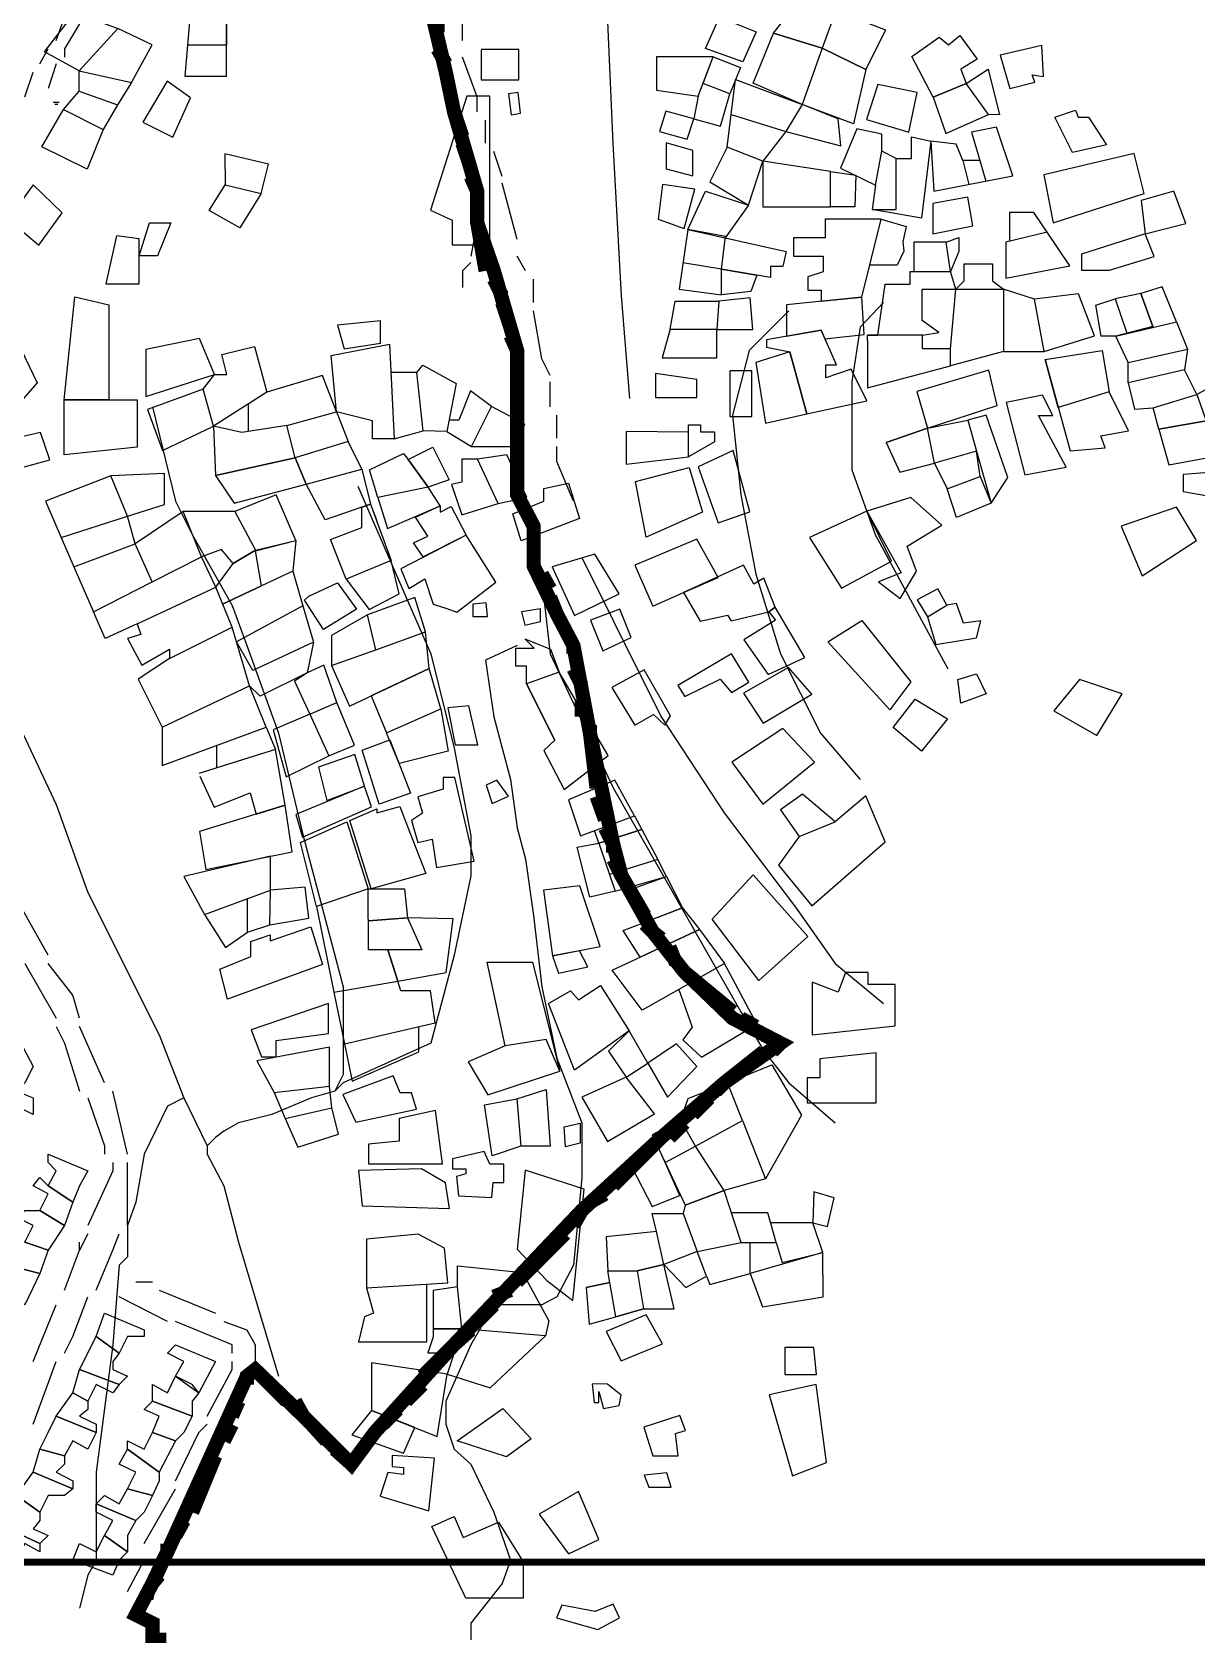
# Model space of a CAD drawing. Header units: millimetres. Extents: x -3588 to 75209, y -3737 to 38254.
# Drawn here: x 19212.8 to 19411.2, y 33223.9 to 33496.9 of the extents above; entities that cross this region are included whole.
import ezdxf

# ---------------------------------------------------------------- set-up
doc = ezdxf.new("R2010")
doc.units = ezdxf.units.MM
doc.layers.add('P', color=253, linetype='Continuous')

msp = doc.modelspace()

# ---------------------------------------------------------------- linework, layer by layer
at = {"color": 10}
for p, q in [((19216.409, 33484.977), (19217.452, 33484.977)), ((19216.699, 33484.648), (19217.225, 33484.648))]:
    msp.add_line(p, q, dxfattribs=at)
at = {"color": 254}
for points in [[(19240.164, 33504.646), (19238.884, 33489.402), (19245.971, 33489.402), (19245.971, 33504.646), (19240.164, 33504.646), (19239.763, 33499.868), (19245.971, 33499.868), (19245.971, 33494.713), (19239.33, 33494.713)], [(19344.754, 33504.034), (19349.715, 33500.574), (19347.39, 33494.17), (19339.12, 33496.752), (19344.754, 33504.034), (19349.715, 33500.574), (19358.192, 33497.32), (19354.832, 33490.555), (19347.39, 33494.17), (19344.032, 33484.581), (19335.639, 33488.218), (19339.12, 33496.752), (19347.39, 33494.17), (19354.832, 33490.555), (19352.726, 33481.278), (19344.032, 33484.581)], [(19220.869, 33490.312), (19214.939, 33493.566), (19220.144, 33500.253), (19227.426, 33497.542)], [(19327.535, 33494.135), (19329.902, 33499.472), (19336.179, 33496.969), (19333.894, 33491.852), (19327.535, 33494.135)], [(19229.773, 33488.358), (19233.293, 33494.741), (19227.426, 33497.542), (19220.869, 33490.312)], [(19289.316, 33493.869), (19289.316, 33488.823), (19295.743, 33488.823), (19295.743, 33493.984), (19289.316, 33493.984)], [(19362.656, 33492.768), (19367.328, 33496.076), (19368.916, 33494.762), (19370.866, 33496.348), (19373.815, 33492.314), (19371.003, 33490.592), (19371.932, 33488.174), (19366.29, 33485.864), (19362.656, 33492.768)], [(19377.704, 33493.001), (19379.377, 33487.297), (19383.609, 33488.379), (19383.183, 33489.674), (19385.102, 33489.346), (19384.806, 33494.656), (19377.704, 33493.001)], [(19326.301, 33486.024), (19328.83, 33492.696), (19319.219, 33492.696), (19319.219, 33487.035), (19326.301, 33486.024), (19325.538, 33482.18), (19330.071, 33480.929), (19331.663, 33486.429), (19327.144, 33488.181), (19328.83, 33492.696), (19333.508, 33490.882), (19331.663, 33486.429)], [(19220.869, 33486.874), (19220.869, 33490.312), (19229.773, 33488.358), (19227.366, 33484.532)], [(19231.722, 33481.573), (19236.821, 33479.026), (19239.795, 33485.713), (19235.865, 33488.578), (19231.722, 33481.573)], [(19331.934, 33482.877), (19332.662, 33488.841), (19344.032, 33484.581), (19341.209, 33479.994), (19350.608, 33477.576), (19350.112, 33482.133), (19344.032, 33484.581)], [(19366.29, 33485.864), (19368.464, 33479.649), (19375.748, 33482.883), (19371.932, 33488.174), (19366.29, 33485.864), (19371.932, 33488.174), (19375.702, 33490.601), (19377.598, 33482.86), (19375.748, 33482.883)], [(19218.213, 33483.729), (19220.869, 33486.874), (19227.366, 33484.532), (19224.968, 33480.355)], [(19284.412, 33464.88), (19284.412, 33460.698), (19290.813, 33460.698), (19290.813, 33473.243), (19290.813, 33473.243), (19290.813, 33486.034), (19286.874, 33486.034), (19280.72, 33466.602), (19284.412, 33464.88)], [(19293.975, 33486.387), (19294.448, 33482.86), (19296.032, 33483.114), (19295.649, 33486.642), (19293.975, 33486.387)], [(19354.985, 33482.037), (19362.181, 33479.873), (19363.612, 33486.659), (19356.894, 33487.98), (19354.985, 33482.037)], [(19214.529, 33477.389), (19218.213, 33483.729), (19224.968, 33480.355), (19222.205, 33473.605), (19214.529, 33477.389)], [(19320.791, 33483.489), (19319.703, 33480.006), (19324.425, 33478.672), (19325.538, 33482.18), (19320.791, 33483.489)], [(19387.057, 33482.459), (19390.532, 33483.608), (19391.007, 33482.434), (19392.757, 33482.434), (19395.864, 33477.714), (19390.049, 33476.435), (19387.057, 33482.459)], [(19331.256, 33477.331), (19331.934, 33482.877), (19341.209, 33479.994), (19337.282, 33474.948)], [(19356.467, 33470.838), (19355.951, 33466.719), (19360.034, 33466.719), (19360.034, 33475.392), (19357.576, 33476.659), (19357.576, 33479.55), (19353.296, 33480.461), (19350.521, 33473.768), (19356.467, 33470.838), (19357.576, 33476.659)], [(19365.899, 33478.362), (19366.415, 33469.808), (19379.89, 33472.461), (19377.076, 33480.738), (19372.835, 33479.906), (19374.262, 33475.036), (19371.369, 33475.036), (19370.219, 33477.847), (19365.899, 33478.362)], [(19320.826, 33478.083), (19320.826, 33473.649), (19325.382, 33472.467), (19325.382, 33476.782), (19320.826, 33478.083)], [(19360.034, 33475.392), (19362.61, 33475.392), (19362.61, 33479.114), (19365.899, 33478.362), (19364.314, 33465.254), (19355.951, 33466.719)], [(19251.839, 33469.415), (19253.115, 33474.447), (19245.661, 33476.192), (19245.729, 33470.891)], [(19331.256, 33477.331), (19328.277, 33471.442), (19334.88, 33467.458), (19337.282, 33474.948), (19331.256, 33477.331)], [(19337.282, 33474.948), (19337.282, 33467.172), (19348.831, 33467.172), (19348.831, 33473.192), (19337.282, 33474.948)], [(19371.369, 33475.036), (19372.409, 33470.99)], [(19374.262, 33475.036), (19375.282, 33471.554)], [(19385.139, 33472.601), (19386.754, 33464.453), (19402.236, 33469.452), (19400.542, 33476.262), (19385.139, 33472.601)], [(19348.831, 33473.192), (19353.159, 33472.534), (19352.973, 33467.166), (19348.831, 33467.172)], [(19214.013, 33460.612), (19217.946, 33466.154), (19213.005, 33470.889), (19208.769, 33465.045), (19214.013, 33460.612)], [(19242.975, 33466.53), (19245.729, 33470.891), (19251.839, 33469.415), (19248.213, 33463.578), (19242.975, 33466.53)], [(19320.235, 33470.989), (19319.466, 33465.078), (19323.903, 33463.482), (19325.737, 33470.162), (19320.235, 33470.989)], [(19324.522, 33463.324), (19327.52, 33469.807), (19334.88, 33467.458), (19330.908, 33461.884)], [(19401.724, 33468.271), (19402.421, 33462.54), (19409.367, 33464.334), (19407.318, 33469.845), (19401.724, 33468.271)], [(19366.256, 33467.709), (19366.256, 33462.561), (19373.073, 33463.947), (19372.241, 33468.818), (19366.256, 33467.709)], [(19232.853, 33464.446), (19236.45, 33464.446), (19234.191, 33458.846), (19231.053, 33458.846), (19232.853, 33464.446)], [(19344.967, 33455.231), (19344.967, 33452.951), (19347.249, 33452.951), (19347.249, 33451.073), (19354.183, 33451.794), (19357.448, 33465.049), (19347.902, 33465.049), (19347.902, 33461.907), (19346.442, 33461.907), (19346.442, 33461.907), (19342.512, 33461.907), (19342.512, 33458.765), (19347.565, 33458.765), (19347.565, 33456.072), (19344.967, 33455.231)], [(19357.448, 33465.049), (19361.696, 33463.803), (19361.132, 33461.209), (19361.335, 33459.633), (19360.175, 33457.247), (19355.526, 33457.247)], [(19385.759, 33462.836), (19383.465, 33466.173), (19379.326, 33466.173), (19379.326, 33461.27)], [(19227.207, 33462.202), (19225.385, 33454.053), (19231.053, 33454.053), (19231.053, 33461.692), (19227.207, 33462.202)], [(19324.522, 33463.324), (19323.032, 33453.123), (19330.261, 33452.192), (19330.261, 33456.535), (19330.939, 33462.138), (19324.522, 33463.324), (19341.301, 33459.54), (19340.736, 33456.98), (19338.588, 33456.98), (19338.588, 33455.135), (19330.261, 33456.535), (19336.297, 33455.52), (19335.272, 33452.763), (19330.261, 33452.192), (19330.261, 33456.535), (19323.692, 33457.639)], [(19355.145, 33445.276), (19356.875, 33445.276), (19358.136, 33454.006), (19362.416, 33454.006), (19362.416, 33456.122), (19369.264, 33456.122), (19368.544, 33461.164), (19363.047, 33461.164), (19363.047, 33456.122)], [(19368.544, 33461.164), (19370.706, 33461.929), (19370.706, 33459.543), (19369.264, 33456.122)], [(19378.702, 33461.118), (19378.702, 33455.016), (19389.613, 33457.089), (19385.759, 33462.836), (19378.702, 33461.118)], [(19391.57, 33459.104), (19391.57, 33456.378), (19396.372, 33456.378), (19403.962, 33458.689), (19402.421, 33462.54), (19391.57, 33459.104)], [(19364.515, 33445.276), (19367.282, 33445.772), (19364.468, 33447.791), (19364.468, 33453.168), (19370.2, 33453.168), (19369.264, 33456.122)], [(19370.2, 33453.168), (19371.605, 33454.576), (19371.605, 33457.437), (19376.401, 33457.437), (19376.401, 33454.551), (19378.272, 33453.168)], [(19193.985, 33447.306), (19193.985, 33441.587), (19200.546, 33441.587), (19205.266, 33445.417), (19203.577, 33447.145), (19193.985, 33447.145), (19197.336, 33453.795), (19203.577, 33447.145), (19207.446, 33450.165), (19213.725, 33437.158), (19208.471, 33431.206)], [(19369.255, 33442.963), (19370.2, 33453.168), (19378.272, 33453.168), (19378.272, 33442.531), (19369.255, 33440.099)], [(19378.272, 33442.531), (19385.211, 33442.531), (19383.56, 33451.422), (19378.272, 33453.168)], [(19407.734, 33447.598), (19405.308, 33453.513), (19401.671, 33452.417), (19403.708, 33446.798), (19397.413, 33445.135), (19394.943, 33445.135), (19394.016, 33450.401), (19397.291, 33451.481), (19399.311, 33445.643), (19403.708, 33446.798), (19401.671, 33452.417), (19397.291, 33451.481)], [(19220.122, 33451.813), (19225.891, 33450.488), (19225.891, 33434.294), (19218.3, 33434.294), (19220.122, 33451.813)], [(19321.548, 33446.312), (19322.382, 33451.072), (19329.823, 33451.072), (19329.449, 33446.258), (19335.62, 33446.258), (19335.166, 33451.677), (19329.823, 33451.072)], [(19341.352, 33450.46), (19341.352, 33445.118), (19347.263, 33446.13), (19347.891, 33444.692), (19354.565, 33445.425), (19354.183, 33451.794), (19341.352, 33450.46)], [(19385.211, 33442.531), (19393.768, 33445.197), (19391.066, 33452.322), (19383.56, 33451.422)], [(19264.882, 33447.009), (19266.005, 33442.983), (19272.177, 33443.951), (19272.177, 33447.774), (19264.882, 33447.009)], [(19399.516, 33440.672), (19397.413, 33445.135), (19407.734, 33447.598), (19409.659, 33442.904)], [(19321.548, 33446.312), (19320.141, 33441.445), (19329.449, 33441.445), (19329.449, 33446.258), (19321.532, 33446.258)], [(19337.915, 33444.529), (19337.915, 33443.248), (19341.921, 33442.447), (19344.806, 33431.88), (19354.996, 33434.117), (19352.337, 33439.512), (19348.011, 33438.017), (19348.011, 33440.259), (19349.827, 33440.259), (19347.263, 33446.13), (19337.915, 33444.529)], [(19355.145, 33444.395), (19355.145, 33436.354), (19369.255, 33440.099), (19369.255, 33442.963), (19364.515, 33442.963), (19364.515, 33445.276), (19355.145, 33445.276)], [(19355.145, 33444.395), (19355.145, 33445.276)], [(19232.212, 33442.879), (19232.212, 33434.843), (19243.935, 33438.589), (19241.345, 33444.718), (19232.212, 33442.879)], [(19241.982, 33436.091), (19243.935, 33438.589), (19246.033, 33438.589), (19245.14, 33441.991), (19250.702, 33443.364), (19252.831, 33435.611), (19243.767, 33429.779)], [(19263.76, 33441.862), (19273.707, 33443.747), (19274.523, 33427.642), (19270.799, 33427.642), (19270.799, 33430.7), (19264.713, 33432.249), (19263.76, 33441.862)], [(19336.099, 33440.633), (19337.755, 33430.332), (19344.806, 33431.88), (19341.921, 33442.447), (19336.099, 33440.633)], [(19385.393, 33441.168), (19389.65, 33425.579), (19395.6, 33426.108), (19394.886, 33428.142), (19399.567, 33429.014), (19396.314, 33435.673), (19387.632, 33432.97), (19385.393, 33441.168), (19395.099, 33442.709), (19396.314, 33435.673)], [(19399.516, 33437.163), (19399.516, 33440.672), (19409.659, 33442.904), (19409.102, 33439.394)], [(19278.4, 33438.956), (19279.369, 33440.18), (19285.082, 33437.071), (19283.501, 33428.916), (19279.471, 33429.018)], [(19363.536, 33435.707), (19365.352, 33429.469), (19377.23, 33433.345), (19375.823, 33439.338), (19363.536, 33435.707)], [(19411.21, 33435.21), (19409.102, 33439.394), (19399.516, 33437.163), (19400.636, 33432.711), (19403.773, 33432.914)], [(19404.77, 33429.279), (19406.43, 33423.228), (19415.077, 33424.799), (19412.835, 33430.705), (19404.77, 33429.279), (19412.835, 33430.705), (19415.077, 33424.799), (19423.433, 33426.317), (19421.483, 33432.683), (19412.835, 33430.705), (19421.483, 33432.683), (19421.483, 33440.718), (19411.21, 33435.21), (19412.835, 33430.705), (19404.77, 33429.279), (19403.773, 33432.914), (19411.21, 33435.21)], [(19256.251, 33429.914), (19264.713, 33432.249), (19262.313, 33438.433), (19252.831, 33435.611), (19249.649, 33433.564), (19249.649, 33428.887)], [(19274.523, 33427.642), (19279.471, 33429.018), (19278.4, 33438.956), (19273.95, 33438.956)], [(19319.051, 33438.794), (19319.051, 33434.688), (19326.07, 33434.688), (19326.07, 33437.767), (19319.051, 33438.794)], [(19331.665, 33439.192), (19331.665, 33431.453), (19335.458, 33431.453), (19335.458, 33439.245), (19331.665, 33439.245)], [(19218.199, 33434.294), (19230.749, 33434.294), (19230.749, 33426.247), (19218.3, 33424.923), (19218.3, 33434.294)], [(19232.506, 33432.661), (19235.046, 33425.663), (19243.767, 33429.779), (19241.982, 33436.091), (19232.506, 33432.661)], [(19283.501, 33428.916), (19287.683, 33426.317), (19291.101, 33433.146), (19287.53, 33435.796), (19285.541, 33430.853), (19283.876, 33430.853)], [(19378.766, 33433.846), (19381.902, 33421.51), (19388.968, 33422.818), (19384.257, 33431.643), (19386.678, 33431.643), (19384.912, 33435.108), (19378.766, 33433.846)], [(19264.713, 33432.249), (19266.683, 33427.171), (19257.64, 33424.425), (19259.534, 33419.945), (19269.008, 33422.482), (19266.683, 33427.171)], [(19287.683, 33426.317), (19294.977, 33426.317), (19296.763, 33430.139), (19291.101, 33433.146)], [(19358.285, 33427.022), (19360.614, 33421.967), (19366.517, 33423.491), (19365.352, 33429.469), (19358.285, 33427.022), (19365.352, 33429.469), (19372.219, 33430.834), (19373.704, 33425.537), (19366.517, 33423.491), (19368.685, 33419.118), (19374.347, 33421.244), (19373.704, 33425.537), (19376.181, 33416.708), (19370.291, 33414.263), (19368.685, 33419.118), (19374.347, 33421.244), (19376.181, 33416.708), (19379.045, 33421.084), (19375.351, 33431.676), (19372.219, 33430.834)], [(19201.193, 33425.735), (19202.729, 33420.464), (19215.883, 33424.067), (19214.281, 33428.738), (19201.193, 33425.735)], [(19243.767, 33429.779), (19244.062, 33421.396), (19257.64, 33424.425), (19256.251, 33429.914), (19248.546, 33428.715), (19243.767, 33429.779), (19243.767, 33429.779)], [(19314.032, 33428.871), (19314.032, 33423.319), (19324.618, 33424.588), (19324.618, 33428.766), (19314.032, 33428.871)], [(19324.618, 33428.766), (19324.618, 33430.035), (19326.682, 33430.035), (19326.682, 33428.818), (19329.063, 33428.818), (19329.063, 33427.126), (19324.618, 33424.588)], [(19270.304, 33422.381), (19276.081, 33425.157), (19276.915, 33424.102), (19281.081, 33426.212), (19283.859, 33420.661), (19280.304, 33419.439), (19276.915, 33424.102), (19280.304, 33419.439), (19271.748, 33417.663), (19270.304, 33422.381)], [(19326.311, 33422.896), (19329.699, 33413.324), (19335.097, 33415.228), (19332.239, 33425.645), (19326.311, 33422.896)], [(19408.873, 33421.553), (19408.873, 33418.701), (19417.234, 33417.172), (19417.234, 33411.874), (19431.612, 33409.735), (19431.612, 33426.546), (19424.882, 33426.546), (19422.129, 33422.572), (19408.873, 33421.553)], [(19244.062, 33421.396), (19247.283, 33416.663), (19259.534, 33419.945), (19257.64, 33424.425), (19244.062, 33421.396)], [(19284.262, 33419.891), (19286.051, 33414.684), (19292.235, 33416.627), (19288.695, 33424.205), (19286.051, 33424.205), (19286.051, 33420.28), (19284.262, 33419.891)], [(19292.235, 33416.627), (19297.132, 33417.726), (19293.693, 33424.925), (19288.695, 33424.205)], [(19215.116, 33417.029), (19217.817, 33410.81), (19229.09, 33414.447), (19226.272, 33421.37), (19215.116, 33417.029)], [(19229.09, 33414.447), (19235.385, 33416.479), (19235.385, 33421.722), (19226.272, 33421.37)], [(19269.008, 33422.482), (19270.479, 33416.544), (19262.781, 33413.874), (19259.534, 33419.945)], [(19315.62, 33420.357), (19324.776, 33422.79), (19327.052, 33415.175), (19317.42, 33410.891), (19315.62, 33420.357)], [(19244.12, 33402.363), (19247.112, 33406.421), (19250.884, 33408.658), (19257.738, 33410.307), (19254.43, 33418.08), (19247.348, 33415.269)], [(19271.748, 33417.663), (19273.366, 33412.379), (19282.359, 33416.22), (19280.304, 33419.439)], [(19294.72, 33414.886), (19299.989, 33417.024), (19299.989, 33419.201), (19304.189, 33420.072), (19306.051, 33414.094), (19296.146, 33410.254), (19294.72, 33414.886)], [(19360.848, 33404.801), (19356.999, 33403.262), (19360.677, 33400.47), (19363.472, 33405.086), (19361.899, 33409.384), (19367.81, 33412.925), (19362.5, 33417.641), (19355.043, 33415.351), (19360.848, 33404.801)], [(19233.317, 33403.301), (19241.686, 33407.567), (19238.601, 33415.269), (19230.382, 33409.754)], [(19247.348, 33415.269), (19238.601, 33415.269)], [(19247.348, 33415.269), (19250.884, 33408.658), (19247.112, 33406.421), (19245.109, 33408.776), (19241.686, 33407.567)], [(19270.479, 33416.544), (19274.019, 33406.946), (19266.341, 33403.729), (19263.657, 33410.493), (19268.983, 33412.555), (19268.983, 33416.025), (19270.479, 33416.544), (19271.48, 33413.828)], [(19282.359, 33416.22), (19282.359, 33415.165), (19284.192, 33416.109), (19286.803, 33411.224), (19279.47, 33407.56), (19277.804, 33409.947), (19280.248, 33411.058), (19278.169, 33414.328), (19282.359, 33416.22)], [(19345.267, 33410.865), (19350.698, 33402.182), (19359.243, 33406.813), (19355.043, 33415.351), (19345.267, 33410.865)], [(19398.334, 33412.768), (19401.908, 33404.325), (19411.171, 33410.333), (19407.758, 33416.015), (19398.334, 33412.768)], [(19217.817, 33410.81), (19219.977, 33405.836), (19230.382, 33409.754), (19229.09, 33414.447)], [(19219.977, 33405.836), (19223.297, 33398.193), (19233.317, 33403.301), (19230.382, 33409.754)], [(19251.923, 33402.616), (19250.884, 33408.542), (19257.738, 33410.307), (19257.225, 33405.1)], [(19275.655, 33405.484), (19277.01, 33402.171), (19279.719, 33403.81), (19281.18, 33399.5), (19283.498, 33398.716), (19285.206, 33398.138), (19291.839, 33403.24), (19286.803, 33411.224), (19275.655, 33405.484)], [(19315.494, 33406.128), (19318.571, 33399.146), (19323.812, 33401.446), (19329.717, 33404.036), (19326.08, 33410.557), (19315.494, 33406.128)], [(19230.734, 33396.144), (19244.12, 33402.363), (19241.686, 33407.567)], [(19266.341, 33403.729), (19270.238, 33398.579), (19275.356, 33401.247), (19274.019, 33406.946)], [(19301.441, 33405.864), (19305.207, 33397.578), (19312.859, 33401.22), (19308.692, 33408.026), (19301.441, 33405.864)], [(19257.225, 33405.1), (19251.923, 33402.616), (19245.284, 33399.505), (19251.923, 33402.616)], [(19257.225, 33405.1), (19258.959, 33399.211), (19247.682, 33393.082), (19246.899, 33395.538)], [(19334.025, 33406.116), (19323.812, 33401.446), (19326.607, 33396.572), (19331.281, 33397.588), (19331.931, 33396.666), (19338.354, 33398.164), (19339.409, 33398.967), (19337.494, 33403.918), (19335.799, 33402.891), (19334.025, 33406.116)], [(19230.734, 33396.144), (19231.362, 33394.337), (19229.096, 33393.644), (19231.547, 33389.116), (19236.218, 33391.842), (19236.218, 33390.225), (19246.899, 33395.538), (19244.12, 33402.363)], [(19259.976, 33400.85), (19264.882, 33403.118), (19268.092, 33398.633), (19262.455, 33395.139), (19259.245, 33400.146), (19259.976, 33400.85)], [(19363.564, 33400.242), (19365.325, 33397.333), (19368.655, 33399.284), (19367.104, 33402.107), (19363.564, 33400.242)], [(19258.959, 33399.211), (19260.784, 33393.016), (19250.447, 33388.205), (19247.682, 33393.082)], [(19271.401, 33391.722), (19279.859, 33394.751), (19278.016, 33400.607), (19269.955, 33397.675)], [(19287.902, 33398.972), (19287.902, 33397.406), (19290.395, 33397.406), (19290.167, 33399.698), (19287.93, 33399.484), (19287.902, 33398.972)], [(19296.206, 33398.172), (19296.74, 33395.886), (19299.435, 33396.546), (19299.435, 33398.705), (19296.206, 33398.172)], [(19307.954, 33396.774), (19310.025, 33391.517), (19314.872, 33393.794), (19312.925, 33398.636), (19307.954, 33396.774)], [(19334.078, 33393.422), (19338.209, 33387.51), (19344.484, 33390.382), (19339.409, 33398.967), (19338.354, 33398.164), (19339.459, 33396.758), (19334.078, 33393.422)], [(19365.325, 33397.333), (19366.79, 33392.594), (19373.695, 33393.744), (19374.427, 33396.671), (19371.498, 33396.253), (19370.277, 33399.58), (19368.655, 33399.284)], [(19230.734, 33396.144), (19225.286, 33393.613), (19223.297, 33398.193)], [(19263.822, 33394.129), (19263.822, 33389.008), (19271.401, 33391.722), (19269.955, 33397.675), (19263.822, 33394.129)], [(19348.393, 33393.04), (19354.175, 33396.706), (19362.514, 33386.263), (19358.956, 33381.485), (19348.393, 33393.04)], [(19236.218, 33390.225), (19230.9, 33386.713), (19235.015, 33378.535), (19249.859, 33385.558), (19246.899, 33395.538)], [(19260.784, 33393.016), (19259.713, 33387.81), (19251.69, 33383.802), (19249.859, 33385.558)], [(19263.822, 33389.008), (19266.889, 33382.092), (19280.469, 33388.527), (19279.859, 33394.751)], [(19301.888, 33376.306), (19300.02, 33374.533), (19303.476, 33367.906), (19310.949, 33373.693), (19302.635, 33387.88), (19297.031, 33385.92), (19301.888, 33376.306), (19297.031, 33385.92), (19297.031, 33388.907), (19295.256, 33388.907), (19295.256, 33391.987), (19298.338, 33391.987), (19296.75, 33393.573), (19301.141, 33391.8), (19302.635, 33387.88)], [(19322.848, 33385.648), (19323.994, 33383.75), (19330.056, 33386.703), (19331.956, 33384.413), (19334.941, 33386.191), (19331.986, 33391.042), (19322.848, 33385.648)], [(19259.713, 33387.81), (19259.713, 33387.81), (19257.542, 33386.367), (19260.127, 33380.755), (19264.721, 33382.732), (19262.517, 33389.114), (19259.713, 33387.81)], [(19273.211, 33377.539), (19282.435, 33381.64), (19280.469, 33388.527), (19270.598, 33383.85), (19273.211, 33377.539)], [(19311.558, 33385.308), (19315.494, 33378.893), (19318.683, 33380.673), (19320.63, 33378.851), (19321.583, 33380.466), (19317.109, 33388.289), (19311.558, 33385.308)], [(19333.988, 33384.317), (19337.336, 33379.194), (19345.663, 33384.123), (19341.653, 33388.673), (19333.988, 33384.317)], [(19370.511, 33386.676), (19373.707, 33387.638), (19375.371, 33384.182), (19371.036, 33382.607), (19370.511, 33386.676)], [(19235.015, 33378.535), (19235.015, 33372.007), (19252.738, 33378.508), (19249.859, 33385.558)], [(19391.266, 33386.676), (19386.887, 33381.338), (19394.2, 33377.094), (19398.491, 33384.226), (19391.266, 33386.676)], [(19260.127, 33380.755), (19263.408, 33373.63), (19267.783, 33375.456), (19264.721, 33382.732)], [(19283.657, 33381.831), (19284.907, 33375.5), (19288.744, 33375.5), (19287.232, 33382.179), (19283.657, 33381.831)], [(19359.476, 33378.451), (19363.242, 33383.307), (19368.759, 33379.938), (19364.336, 33374.469), (19359.476, 33378.451)], [(19260.127, 33380.755), (19253.926, 33378.085), (19256.131, 33370.082), (19263.408, 33373.63)], [(19282.435, 33381.64), (19283.695, 33374.425), (19275.366, 33372.332), (19273.211, 33377.539)], [(19252.738, 33378.508), (19254.277, 33374.742), (19244.296, 33371.597), (19244.296, 33375.412)], [(19332.047, 33372.582), (19337.294, 33365.388), (19346.081, 33372.582), (19340.711, 33378.313), (19332.047, 33372.582)], [(19241.435, 33370.179), (19243.865, 33364.93), (19249.973, 33367.358), (19251.023, 33363.683), (19255.949, 33365.258), (19254.277, 33374.742), (19241.227, 33370.63)], [(19261.636, 33371.743), (19263.035, 33366.021), (19269.465, 33368.454), (19267.791, 33373.89), (19261.636, 33371.743)], [(19269.085, 33374.623), (19273.794, 33376.377), (19277.321, 33367.307), (19271.939, 33365.408), (19269.085, 33374.623)], [(19257.758, 33363.667), (19258.923, 33359.808), (19270.633, 33364.954), (19269.465, 33368.454), (19257.758, 33363.667)], [(19277.448, 33362.608), (19278.559, 33358.909), (19280.965, 33359.464), (19281.705, 33354.625), (19288.122, 33355.704), (19284.873, 33369.967), (19282.878, 33369.967), (19282.878, 33367.973), (19278.553, 33366.664), (19279.332, 33363.903), (19277.448, 33362.608)], [(19290.16, 33368.677), (19291.204, 33365.499), (19294.006, 33366.804), (19292.012, 33369.484), (19290.16, 33368.677)], [(19304.188, 33366.134), (19306.249, 33360.027), (19315.468, 33363.447), (19312.081, 33369.518), (19304.188, 33366.134), (19306.249, 33360.027), (19315.468, 33363.447), (19316.721, 33361.116), (19309.361, 33358.766), (19308.627, 33360.91)], [(19340.295, 33364.422), (19343.492, 33359.897), (19339.97, 33355.046), (19345.655, 33348.101), (19358.131, 33358.994), (19354.861, 33366.861), (19349.652, 33362.383), (19344.08, 33367.103), (19340.295, 33364.422), (19343.492, 33359.897), (19349.652, 33362.383)], [(19241.369, 33360.73), (19242.42, 33354.299), (19257.131, 33357.318), (19255.949, 33365.258), (19241.369, 33360.73)], [(19266.98, 33362.618), (19271.588, 33364.637), (19271.588, 33363.917), (19275.451, 33365.015), (19276.794, 33361.601), (19279.932, 33353.618), (19270.601, 33350.993), (19266.98, 33362.618)], [(19258.55, 33358.859), (19266.469, 33362.386), (19270.106, 33351.012), (19261.297, 33347.994), (19258.55, 33358.859)], [(19309.361, 33358.766), (19316.721, 33361.116), (19319.415, 33355.974), (19311.178, 33353.452), (19312.161, 33350.576), (19320.898, 33353.108), (19319.415, 33355.974)], [(19305.706, 33358.083), (19309.361, 33358.766), (19312.161, 33350.576), (19307.824, 33349.552), (19305.706, 33358.083)], [(19238.677, 33353.118), (19242.223, 33346.622), (19253.453, 33350.756), (19253.453, 33356.563), (19238.677, 33353.118)], [(19313.821, 33350.517), (19320.898, 33353.108), (19323.612, 33347.74), (19317.295, 33345.331), (19313.821, 33350.517)], [(19328.663, 33345.84), (19335.642, 33353.392), (19344.966, 33342.89), (19336.633, 33335.394), (19328.663, 33345.84)], [(19242.223, 33346.622), (19245.757, 33341.003), (19249.508, 33343.632), (19253.312, 33344.856), (19253.453, 33350.756)], [(19249.508, 33343.632), (19249.508, 33349.304)], [(19253.312, 33344.856), (19259.982, 33345.975), (19259.357, 33351.26), (19253.453, 33350.756)], [(19261.297, 33347.994), (19264.259, 33333.407), (19275.142, 33335.279), (19273.447, 33340.627), (19270.146, 33340.627), (19270.106, 33351.012)], [(19270.106, 33351.012), (19276.29, 33351.012), (19276.786, 33346.045), (19270.141, 33345.56), (19276.786, 33346.045), (19279.206, 33340.627), (19273.447, 33340.627), (19275.142, 33335.279), (19283.377, 33336.762), (19284.566, 33345.891), (19276.786, 33346.045)], [(19299.951, 33350.753), (19301.453, 33339.563), (19309.586, 33341.188), (19306.145, 33351.503), (19299.951, 33350.753)], [(19313.533, 33343.897), (19323.612, 33347.74), (19326.513, 33344.053), (19316.41, 33339.346), (19313.533, 33343.897)], [(19244.813, 33337.309), (19250.1, 33339.464), (19250.1, 33342.042), (19253.399, 33343.183), (19253.399, 33342.127), (19260.293, 33344.536), (19262.324, 33338.112), (19246.124, 33332.195), (19244.813, 33337.309)], [(19323.003, 33333.866), (19316.762, 33330.313), (19311.637, 33337.123), (19326.513, 33344.053), (19330.775, 33338.292)], [(19293.399, 33324.245), (19290.325, 33338.498), (19298.072, 33338.498), (19302.745, 33319.945)], [(19301.453, 33339.563), (19302.511, 33336.617), (19307.513, 33337.676), (19306.098, 33340.407), (19301.453, 33339.563)], [(19323.003, 33333.866), (19325.259, 33327.437), (19323.655, 33325.293), (19326.847, 33322.343), (19336.29, 33327.938), (19330.775, 33338.292), (19323.003, 33333.866)], [(19345.731, 33335.069), (19345.731, 33326.141), (19359.867, 33327.678), (19359.867, 33334.703), (19355.252, 33334.703), (19355.252, 33336.753), (19351.37, 33336.753), (19350.125, 33333.386), (19345.731, 33335.069)], [(19264.259, 33333.407), (19266.049, 33324.594), (19281.468, 33328.137), (19280.679, 33333.599), (19275.674, 33333.599), (19275.142, 33335.279)], [(19300.811, 33331.443), (19304.565, 33333.615), (19305.932, 33332.101), (19309.67, 33334.52), (19314.527, 33326.781), (19305.228, 33320.115), (19300.811, 33331.443)], [(19250.153, 33326.963), (19251.943, 33322.364), (19254.414, 33322.364), (19254.414, 33325.132), (19263.32, 33326.324), (19263.32, 33331.433), (19250.153, 33326.963)], [(19266.049, 33324.594), (19267.347, 33318.2), (19278.707, 33323.219), (19278.707, 33327.502)], [(19293.399, 33324.245), (19287.128, 33321.542), (19290.448, 33315.89), (19302.745, 33319.945), (19300.408, 33325.351), (19293.399, 33324.245)], [(19311.042, 33323.315), (19314.041, 33318.914), (19317.702, 33321.3), (19314.527, 33326.781), (19311.042, 33323.315)], [(19317.702, 33321.3), (19321.064, 33315.498), (19326.086, 33320.743), (19322.624, 33324.601), (19317.702, 33321.3)], [(19251.146, 33321.679), (19254.054, 33316.294), (19263.507, 33317.363), (19263.507, 33324.029), (19251.146, 33321.679)], [(19347.015, 33322.056), (19347.015, 33318.815), (19344.848, 33318.815), (19344.848, 33314.529), (19356.635, 33314.529), (19356.635, 33323.052), (19347.015, 33322.056)], [(19265.747, 33315.945), (19268.008, 33311.238), (19278.308, 33313.434), (19277.491, 33316.258), (19275.544, 33316.258), (19274.351, 33319.145), (19265.747, 33315.945)], [(19331.293, 33317.956), (19338.855, 33321.01), (19343.899, 33312.411), (19337.753, 33301.606)], [(19254.054, 33316.294), (19255.97, 33311.868), (19263.892, 33313.679), (19263.507, 33317.363)], [(19295.427, 33315.235), (19300.386, 33316.795), (19301.091, 33307.128), (19296.1, 33307.128)], [(19306.493, 33315.491), (19310.826, 33307.937), (19318.827, 33312.664), (19314.041, 33318.914), (19306.493, 33315.491)], [(19333.823, 33311.554), (19331.293, 33317.956), (19324.547, 33315.231), (19323.285, 33311.664)], [(19289.886, 33314.194), (19295.427, 33315.235), (19296.1, 33307.128), (19291.202, 33305.507), (19289.886, 33314.194)], [(19255.97, 33311.868), (19258.084, 33306.983), (19265.055, 33309.194), (19263.892, 33313.679)], [(19270.146, 33307.483), (19270.146, 33304.15), (19282.733, 33304.15), (19281.542, 33313.235), (19275.388, 33311.886), (19275.388, 33307.998), (19270.146, 33307.483)], [(19303.479, 33310.432), (19306.203, 33311.074), (19306.203, 33307.679), (19303.693, 33307.036), (19303.479, 33310.432)], [(19320.676, 33304.376), (19319.512, 33306.849), (19314.981, 33303.563), (19318.447, 33296.873), (19323.184, 33298.737), (19320.676, 33304.376), (19324.088, 33297.125), (19330.719, 33299.598), (19325.81, 33307.179), (19333.823, 33311.554), (19337.753, 33301.606), (19330.719, 33299.598)], [(19318.46, 33309.085), (19320.676, 33304.376), (19325.81, 33307.179), (19323.285, 33311.664), (19318.46, 33309.085)], [(19285.13, 33302.016), (19285.496, 33298.699), (19291.15, 33298.418), (19291.347, 33300.948), (19293.203, 33300.948), (19293.203, 33304.11), (19290.809, 33304.11), (19289.831, 33306.238), (19284.421, 33304.973), (19284.421, 33303.305), (19286.723, 33303.305), (19286.723, 33302.443), (19285.13, 33302.016)], [(19268.439, 33303.039), (19269.063, 33296.986), (19283.964, 33296.533), (19283.249, 33300.937), (19279.16, 33303.317), (19268.439, 33303.039)], [(19296.835, 33303.04), (19295.469, 33289.619), (19300.505, 33284.296), (19304.917, 33280.861), (19306.853, 33299.855), (19296.835, 33303.04)], [(19326.096, 33289.218), (19333.616, 33290.751), (19330.719, 33299.598), (19324.088, 33297.125), (19323.718, 33295.714)], [(19345.972, 33299.387), (19345.816, 33294.124), (19348.32, 33293.464), (19349.468, 33298.329), (19345.972, 33299.387)], [(19319.172, 33292.629), (19318.468, 33295.714), (19323.718, 33295.714), (19326.096, 33289.218), (19320.453, 33287.012)], [(19333.616, 33290.751), (19339.601, 33290.751), (19338.143, 33295.811), (19331.959, 33295.811)], [(19269.772, 33291.308), (19269.772, 33283.044), (19283.667, 33283.883), (19283.079, 33289.797), (19278.587, 33292.146), (19269.772, 33291.308)], [(19310.593, 33291.704), (19310.923, 33285.894), (19315.879, 33285.894), (19320.453, 33287.012), (19319.172, 33292.629), (19310.593, 33291.704)], [(19339.601, 33290.751), (19340.583, 33287.341), (19347.504, 33289.065), (19345.816, 33294.124), (19338.629, 33294.124)], [(19320.453, 33287.012), (19324.178, 33283.085), (19327.708, 33285.001), (19326.096, 33289.218)], [(19327.708, 33285.001), (19328.253, 33283.573), (19335.15, 33285.461), (19335.15, 33285.461), (19335.15, 33290.751)], [(19285.322, 33283.19), (19285.322, 33286.753), (19296.359, 33285.608), (19300.859, 33277.379), (19300.265, 33274.834), (19286.044, 33276.022)], [(19307.187, 33283.074), (19307.714, 33276.815), (19312.289, 33278.081), (19311.269, 33283.918), (19307.187, 33283.074), (19311.269, 33283.918), (19310.923, 33285.894), (19315.879, 33285.894), (19316.969, 33279.452), (19312.289, 33278.081), (19316.969, 33279.452), (19322.178, 33279.452), (19320.453, 33287.012), (19315.879, 33285.894)], [(19335.15, 33285.461), (19337.222, 33279.788), (19347.58, 33281.475), (19347.504, 33289.065), (19335.15, 33285.461)], [(19269.772, 33283.044), (19270.974, 33278.694), (19269.446, 33278.1), (19268.428, 33273.816), (19280.101, 33273.816), (19280.101, 33283.668)], [(19281.162, 33282.596), (19281.162, 33274.665), (19280.271, 33271.95), (19284.728, 33271.95), (19286.044, 33276.022), (19281.162, 33276.022), (19286.044, 33276.022), (19285.322, 33283.19), (19281.162, 33282.596)], [(19310.62, 33275.577), (19313.151, 33270.588), (19320.19, 33273.498), (19317.451, 33278.452), (19310.62, 33275.577)], [(19284.728, 33271.95), (19283.559, 33268.334), (19290.865, 33265.986), (19300.265, 33274.834)], [(19341.054, 33272.861), (19341.054, 33268.248), (19346.459, 33268.248), (19345.991, 33272.861), (19341.054, 33272.861)], [(19270.647, 33270.236), (19270.647, 33262.106), (19267.304, 33257.986), (19276.109, 33254.868), (19278.004, 33259.211), (19270.647, 33262.106), (19281.851, 33257.696), (19283.559, 33268.334), (19270.647, 33270.236)], [(19308.225, 33266.646), (19308.582, 33263.476), (19309.376, 33263.476), (19309.376, 33265.338), (19309.871, 33263.516), (19310.157, 33262.464), (19312.846, 33262.981), (19313.163, 33264.764), (19310.823, 33266.626), (19308.225, 33266.646)], [(19338.371, 33264.782), (19342.349, 33251.002), (19348.13, 33253.281), (19346.38, 33266.53), (19338.371, 33264.782)], [(19285.261, 33256.968), (19293.042, 33262.495), (19297.823, 33257.281), (19293.635, 33254.221), (19285.261, 33256.968)], [(19317.029, 33259.287), (19318.553, 33254.419), (19322.864, 33254.419), (19322.423, 33258.206), (19324.148, 33258.706), (19323.165, 33261.291), (19317.029, 33259.287)], [(19276.101, 33252.394), (19276.101, 33251.246), (19273.42, 33251.542), (19272.138, 33247.515), (19280.404, 33245.023), (19281.401, 33253.994), (19274.162, 33254.463), (19274.162, 33252.581), (19276.101, 33252.394)], [(19317.105, 33251.087), (19317.892, 33249.055), (19321.664, 33249.055), (19320.975, 33251.513), (19317.105, 33251.087)], [(19299.188, 33244.491), (19304.193, 33237.702), (19309.38, 33240.157), (19305.922, 33248.31), (19299.188, 33244.491)], [(19280.913, 33242.391), (19284.737, 33244.048), (19286.257, 33240.504), (19292.291, 33243.128), (19296.496, 33236.359), (19296.496, 33230.144), (19286.695, 33230.144), (19280.913, 33242.391)], [(19303.065, 33228.96), (19302.157, 33226.811), (19309.184, 33224.805), (19312.913, 33226.811), (19311.814, 33229.151), (19308.754, 33227.91), (19303.065, 33228.96)]]:
    msp.add_lwpolyline(points, dxfattribs=at)
at = {"layer": 'P', "color": 254}
for points in [[(19314.637, 33434.52), (19313.228, 33452.012), (19311.82, 33477.986), (19310.412, 33510.442), (19310.412, 33521.18), (19310.412, 33527.95)], [(19216.966, 33495.494), (19218.374, 33499.431)], [(19220.919, 33498.311), (19218.374, 33494.07), (19218.374, 33492.662)], [(19281.893, 33496.903), (19283.302, 33494.07)], [(19286.134, 33495.494), (19286.134, 33498.311)], [(19214.149, 33491.541), (19215.558, 33494.07)], [(19216.966, 33491.541), (19215.558, 33487.3)], [(19283.302, 33491.541), (19284.71, 33483.348), (19286.134, 33481.939)], [(19288.663, 33483.348), (19288.663, 33485.892), (19286.134, 33492.662)], [(19211.605, 33485.892), (19213.013, 33490.117)], [(19290.087, 33477.986), (19290.087, 33481.939)], [(19286.134, 33479.107), (19287.542, 33476.578)], [(19287.542, 33475.17), (19288.663, 33471.217)], [(19292.904, 33472.337), (19291.495, 33476.578)], [(19288.663, 33469.792), (19288.663, 33464.431), (19287.542, 33458.782)], [(19295.448, 33461.614), (19292.904, 33471.217)], [(19296.857, 33456.253), (19295.448, 33458.782)], [(19287.542, 33457.662), (19286.134, 33456.253), (19286.134, 33453.421)], [(19298.265, 33450.892), (19298.265, 33453.421), (19298.265, 33454.845)], [(19357.831, 33450.892), (19353.878, 33446.651), (19352.47, 33437.337), (19352.47, 33429.143), (19352.47, 33422.373), (19356.422, 33411.363), (19368.841, 33388.494)], [(19301.082, 33438.457), (19299.673, 33441.29), (19298.265, 33449.468)], [(19341.731, 33449.468), (19337.506, 33445.243), (19334.961, 33442.698), (19332.145, 33431.688), (19333.553, 33418.132), (19336.098, 33404.593), (19340.323, 33391.038), (19347.108, 33377.483), (19353.878, 33369.593)], [(19301.082, 33433.096), (19301.082, 33437.337)], [(19233.338, 33433.096), (19237.291, 33417.012), (19240.107, 33411.363), (19246.893, 33399.232), (19249.438, 33392.446), (19254.799, 33377.483), (19259.024, 33359.991), (19265.809, 33334.305), (19265.809, 33327.519), (19265.809, 33319.341), (19264.385, 33316.509)], [(19302.218, 33427.735), (19302.218, 33431.688)], [(19305.035, 33417.012), (19302.218, 33423.782), (19302.218, 33426.326)], [(19268.338, 33419.557), (19276.532, 33400.64), (19280.757, 33391.038), (19284.71, 33374.954), (19287.542, 33359.991), (19287.542, 33353.221), (19284.71, 33339.666), (19280.757, 33324.703), (19265.809, 33317.933), (19264.385, 33316.509)], [(19198.05, 33407.41), (19207.364, 33385.677), (19216.966, 33365.352), (19222.327, 33350.389), (19234.474, 33326.111), (19238.699, 33315.389)], [(19306.459, 33407.41), (19311.82, 33396.687), (19319.998, 33380.316), (19330.737, 33363.944), (19342.867, 33347.844), (19349.637, 33338.258), (19357.831, 33331.472)], [(19299.673, 33403.457), (19301.082, 33391.038), (19311.82, 33368.169), (19333.553, 33330.064), (19337.506, 33323.294), (19341.731, 33317.933), (19349.637, 33311.148)], [(19295.448, 33392.446), (19290.087, 33389.918), (19291.495, 33380.316), (19294.312, 33369.593), (19295.448, 33361.399), (19296.857, 33356.038), (19298.265, 33346.436), (19299.673, 33334.305), (19302.218, 33322.158), (19306.459, 33311.148), (19306.459, 33301.833), (19305.035, 33286.87), (19302.218, 33281.509), (19299.673, 33280.1), (19291.495, 33280.1), (19287.542, 33273.331), (19283.302, 33263.729), (19283.302, 33259.776), (19284.71, 33255.535), (19287.542, 33253.006), (19291.495, 33244.812), (19294.312, 33236.634), (19292.904, 33232.681), (19287.542, 33225.896), (19287.542, 33223.079)], [(19215.558, 33339.666), (19210.197, 33349.268)], [(19211.605, 33338.258), (19216.966, 33328.944)], [(19220.919, 33328.944), (19219.783, 33332.897), (19215.558, 33338.258)], [(19216.966, 33327.519), (19218.374, 33324.703), (19220.919, 33316.509)], [(19225.16, 33317.933), (19220.919, 33327.519)], [(19211.605, 33317.933), (19210.197, 33316.509), (19213.013, 33315.389), (19213.013, 33312.572), (19210.197, 33313.98), (19206.244, 33316.509), (19210.197, 33326.111), (19213.013, 33320.75), (19211.605, 33317.933)], [(19229.113, 33305.786), (19226.568, 33316.509)], [(19264.385, 33316.509), (19260.432, 33315.389), (19253.663, 33312.572), (19248.013, 33311.148), (19245.485, 33309.739), (19244.06, 33308.619), (19242.652, 33307.195)], [(19238.699, 33315.389), (19235.883, 33313.98), (19231.93, 33305.786), (19230.521, 33297.608), (19229.113, 33293.656), (19229.113, 33288.294), (19227.689, 33286.87), (19226.568, 33273.331), (19223.736, 33251.598), (19223.736, 33239.451), (19223.736, 33236.634), (19222.327, 33234.09), (19220.919, 33228.44)], [(19222.327, 33315.389), (19225.16, 33307.195), (19225.16, 33305.786)], [(19238.699, 33315.389), (19242.652, 33307.195)], [(19220.919, 33300.425), (19219.783, 33297.608), (19215.558, 33300.425), (19216.966, 33302.97), (19215.558, 33304.378), (19215.558, 33305.786), (19222.327, 33302.97), (19220.919, 33300.425)], [(19242.652, 33307.195), (19242.652, 33305.786), (19245.485, 33300.425), (19248.013, 33290.823), (19254.799, 33267.97)], [(19226.568, 33304.378), (19226.568, 33302.97), (19222.327, 33293.656)], [(19229.113, 33293.656), (19229.113, 33297.608), (19229.113, 33304.378)], [(19215.558, 33300.425), (19219.783, 33297.608), (19218.374, 33293.656), (19214.149, 33296.184), (19215.558, 33299.017), (19213.013, 33300.425), (19214.149, 33301.833), (19215.558, 33300.425)], [(19214.149, 33296.184), (19218.374, 33293.656), (19215.558, 33289.415), (19211.605, 33290.823), (19213.013, 33293.656), (19210.197, 33295.064), (19211.605, 33296.184), (19214.149, 33296.184)], [(19211.605, 33290.823), (19215.558, 33289.415), (19214.149, 33285.462), (19208.788, 33286.87), (19210.197, 33289.415), (19208.788, 33290.823), (19208.788, 33292.247), (19211.605, 33290.823)], [(19222.327, 33292.247), (19220.919, 33289.415)], [(19223.736, 33282.645), (19226.568, 33289.415), (19227.689, 33292.247)], [(19218.374, 33282.645), (19220.919, 33289.415)], [(19220.919, 33289.415), (19220.919, 33290.823)], [(19208.788, 33286.87), (19214.149, 33285.462), (19211.605, 33280.1), (19207.364, 33282.645), (19208.788, 33285.462), (19206.244, 33286.87), (19207.364, 33288.294), (19208.788, 33286.87)], [(19230.521, 33284.053), (19233.338, 33284.053)], [(19218.374, 33271.922), (19219.783, 33274.739), (19222.327, 33281.509)], [(19235.883, 33277.284), (19227.689, 33281.509)], [(19234.474, 33282.645), (19244.06, 33278.692)], [(19213.013, 33270.498), (19216.966, 33280.1)], [(19231.93, 33274.739), (19230.521, 33274.739), (19229.113, 33274.739), (19227.689, 33271.922), (19223.736, 33274.739), (19225.16, 33278.692), (19231.93, 33275.859), (19231.93, 33274.739)], [(19246.893, 33271.922), (19246.893, 33273.331), (19237.291, 33277.284)], [(19245.485, 33277.284), (19249.438, 33275.859), (19250.846, 33273.331), (19250.846, 33271.922), (19250.846, 33269.09)], [(19226.568, 33270.498), (19226.568, 33269.09), (19229.113, 33267.97), (19227.689, 33266.545), (19220.919, 33269.09), (19223.736, 33274.739), (19227.689, 33271.922), (19226.568, 33270.498)], [(19240.107, 33266.545), (19237.291, 33267.97), (19238.699, 33270.498), (19235.883, 33271.922), (19237.291, 33273.331), (19244.06, 33270.498), (19241.244, 33265.137), (19240.107, 33266.545)], [(19213.013, 33259.776), (19216.966, 33270.498)], [(19242.652, 33261.184), (19246.893, 33269.09), (19246.893, 33270.498)], [(19227.689, 33266.545), (19226.568, 33265.137), (19223.736, 33266.545), (19222.327, 33263.729), (19219.783, 33265.137), (19220.919, 33269.09), (19227.689, 33266.545)], [(19240.107, 33263.729), (19240.107, 33261.184), (19233.338, 33263.729), (19233.338, 33266.545), (19235.883, 33265.137), (19237.291, 33267.97), (19241.244, 33265.137), (19240.107, 33263.729)], [(19250.846, 33267.97), (19249.438, 33267.97), (19245.485, 33258.367)], [(19222.327, 33262.32), (19220.919, 33261.184), (19223.736, 33259.776), (19223.736, 33258.367), (19216.966, 33261.184), (19219.783, 33265.137), (19222.327, 33263.729), (19222.327, 33262.32)], [(19238.699, 33258.367), (19237.291, 33256.959), (19233.338, 33258.367), (19234.474, 33261.184), (19231.93, 33262.32), (19233.338, 33263.729), (19240.107, 33261.184), (19238.699, 33258.367)], [(19215.558, 33258.367), (19216.966, 33261.184), (19223.736, 33258.367), (19222.327, 33255.535), (19219.783, 33256.959), (19218.374, 33254.414), (19214.149, 33255.535), (19215.558, 33258.367)], [(19237.291, 33250.173), (19241.244, 33258.367), (19242.652, 33259.776)], [(19229.113, 33255.535), (19229.113, 33256.959), (19231.93, 33255.535), (19233.338, 33258.367), (19237.291, 33256.959), (19234.474, 33251.598), (19229.113, 33255.535)], [(19245.485, 33256.959), (19241.244, 33250.173), (19240.107, 33247.645)], [(19218.374, 33253.006), (19216.966, 33251.598), (19219.783, 33250.173), (19219.783, 33248.765), (19213.013, 33251.598), (19214.149, 33255.535), (19218.374, 33254.414), (19218.374, 33253.006)], [(19234.474, 33250.173), (19233.338, 33247.645), (19229.113, 33248.765), (19230.521, 33251.598), (19227.689, 33253.006), (19229.113, 33255.535), (19234.474, 33251.598), (19234.474, 33250.173)], [(19218.374, 33247.645), (19215.558, 33247.645), (19214.149, 33244.812), (19210.197, 33247.645), (19213.013, 33251.598), (19219.783, 33248.765), (19218.374, 33247.645)], [(19231.93, 33244.812), (19230.521, 33243.404), (19223.736, 33246.221), (19225.16, 33247.645), (19227.689, 33246.221), (19229.113, 33248.765), (19233.338, 33247.645), (19231.93, 33244.812)], [(19231.93, 33239.451), (19237.291, 33248.765)], [(19214.149, 33243.404), (19213.013, 33241.996), (19215.558, 33240.859), (19214.149, 33239.451), (19208.788, 33241.996), (19210.197, 33247.645), (19214.149, 33244.812), (19214.149, 33243.404)], [(19229.113, 33240.859), (19229.113, 33238.043), (19225.16, 33240.859), (19226.568, 33243.404), (19223.736, 33244.812), (19223.736, 33246.221), (19230.521, 33243.404), (19229.113, 33240.859)], [(19240.107, 33246.221), (19235.883, 33236.634)], [(19207.364, 33240.859), (19208.788, 33241.996), (19214.149, 33239.451), (19214.149, 33238.043), (19211.605, 33239.451), (19210.197, 33236.634), (19206.244, 33238.043), (19207.364, 33240.859)], [(19227.689, 33236.634), (19226.568, 33234.09), (19219.783, 33236.634), (19220.919, 33239.451), (19223.736, 33238.043), (19225.16, 33240.859), (19229.113, 33238.043), (19227.689, 33236.634)], [(19229.113, 33231.273), (19231.93, 33236.634)], [(19234.474, 33235.21), (19233.338, 33229.849)]]:
    msp.add_lwpolyline(points, dxfattribs=at)
for points, const_width in [([(19280.757, 33500.856), (19283.302, 33490.117), (19284.71, 33483.348), (19288.663, 33469.792), (19288.663, 33464.431), (19291.495, 33456.253), (19295.448, 33442.698), (19295.448, 33435.929), (19295.448, 33429.143), (19295.448, 33418.132), (19298.265, 33412.771), (19298.265, 33406.002), (19302.218, 33397.808), (19305.035, 33392.446), (19307.867, 33377.483), (19311.82, 33358.583), (19313.228, 33353.221), (19318.59, 33343.619), (19323.951, 33336.834), (19332.145, 33328.944), (19340.323, 33324.703), (19330.737, 33317.933), (19319.998, 33308.619), (19306.459, 33296.184), (19284.71, 33273.331), (19271.171, 33258.367), (19267.218, 33253.006), (19259.024, 33261.184), (19250.846, 33269.09), (19249.438, 33267.97), (19235.883, 33238.043), (19233.338, 33232.681), (19230.521, 33227.32), (19233.338, 33225.896), (19233.338, 33223.079), (19234.474, 33223.079), (19234.474, 33220.535)], 2.417), ([(19280.757, 33500.856), (19283.302, 33490.117), (19284.71, 33483.348), (19288.663, 33469.792), (19288.663, 33464.431), (19291.495, 33456.253), (19295.448, 33442.698), (19295.448, 33435.929), (19295.448, 33429.143), (19295.448, 33418.132), (19298.265, 33412.771), (19298.265, 33406.002), (19302.218, 33397.808), (19305.035, 33392.446), (19307.867, 33377.483), (19311.82, 33358.583), (19313.228, 33353.221), (19318.59, 33343.619), (19323.951, 33336.834), (19332.145, 33328.944), (19340.323, 33324.703), (19330.737, 33317.933), (19319.998, 33308.619), (19306.459, 33296.184), (19284.71, 33273.331), (19271.171, 33258.367), (19267.218, 33253.006), (19259.024, 33261.184), (19250.846, 33269.09), (19249.438, 33267.97), (19235.883, 33238.043), (19233.338, 33232.681), (19230.521, 33227.32), (19233.338, 33225.896), (19233.338, 33223.079)], 1.2), ([(19281.893, 33499.431), (19281.893, 33496.903)], 2.417), ([(19281.893, 33494.07), (19283.302, 33491.541)], 2.417), ([(19283.302, 33490.117), (19284.71, 33483.348), (19286.134, 33479.107)], 2.417), ([(19286.134, 33477.986), (19287.542, 33473.745)], 2.417), ([(19287.542, 33472.337), (19288.663, 33469.792), (19288.663, 33468.384)], 2.417), ([(19288.663, 33466.976), (19288.663, 33464.431), (19290.087, 33456.253)], 2.417), ([(19291.495, 33454.845), (19292.904, 33452.012)], 2.417), ([(19292.904, 33450.892), (19294.312, 33446.651)], 2.417), ([(19294.312, 33445.243), (19295.448, 33442.698), (19295.448, 33435.929), (19295.448, 33434.52)], 2.417), ([(19295.448, 33433.096), (19295.448, 33429.143)], 2.417), ([(19295.448, 33427.735), (19295.448, 33423.782)], 2.417), ([(19295.448, 33422.373), (19295.448, 33418.132), (19298.265, 33412.771)], 2.417), ([(19298.265, 33410.243), (19298.265, 33407.41)], 2.417), ([(19299.673, 33404.593), (19301.082, 33402.049)], 2.417), ([(19301.082, 33400.64), (19302.218, 33397.808), (19305.035, 33392.446), (19305.035, 33391.038)], 2.417), ([(19305.035, 33388.494), (19306.459, 33385.677)], 2.417), ([(19306.459, 33383.132), (19306.459, 33380.316)], 2.417), ([(19307.867, 33378.907), (19307.867, 33377.483), (19308.987, 33368.169)], 2.417), ([(19308.987, 33366.76), (19310.412, 33362.808)], 2.417), ([(19310.412, 33361.399), (19311.82, 33358.583), (19311.82, 33357.158)], 2.417), ([(19311.82, 33356.038), (19313.228, 33353.221), (19317.181, 33346.436)], 2.417), ([(19317.181, 33345.027), (19318.59, 33343.619), (19319.998, 33342.483)], 2.417), ([(19321.406, 33341.075), (19322.543, 33338.258)], 2.417), ([(19323.951, 33336.834), (19332.145, 33330.064)], 2.417), ([(19333.553, 33328.944), (19336.098, 33327.519)], 2.417), ([(19337.506, 33326.111), (19340.323, 33324.703), (19338.914, 33323.294)], 2.417), ([(19337.506, 33323.294), (19330.737, 33317.933), (19329.312, 33316.509)], 2.417), ([(19328.192, 33315.389), (19325.359, 33312.572)], 2.417), ([(19323.951, 33311.148), (19321.406, 33308.619)], 2.417), ([(19319.998, 33308.619), (19311.82, 33300.425)], 2.417), ([(19310.412, 33299.017), (19307.867, 33297.608)], 2.417), ([(19306.459, 33296.184), (19305.035, 33293.656)], 2.417), ([(19303.626, 33292.247), (19295.448, 33284.053)], 2.417), ([(19294.312, 33282.645), (19291.495, 33281.509)], 2.417), ([(19291.495, 33280.1), (19288.663, 33277.284)], 2.417), ([(19287.542, 33275.859), (19284.71, 33273.331), (19279.349, 33267.97)], 2.417), ([(19256.207, 33263.729), (19250.846, 33269.09), (19249.438, 33267.97), (19249.438, 33266.545)], 2.417), ([(19279.349, 33266.545), (19276.532, 33263.729)], 2.417), ([(19248.013, 33263.729), (19246.893, 33261.184)], 2.417), ([(19259.024, 33261.184), (19257.616, 33263.729)], 2.417), ([(19275.124, 33262.32), (19272.579, 33259.776)], 2.417), ([(19246.893, 33259.776), (19245.485, 33256.959)], 2.417), ([(19262.977, 33256.959), (19260.432, 33259.776)], 2.417), ([(19271.171, 33258.367), (19267.218, 33253.006), (19264.385, 33255.535)], 2.417), ([(19244.06, 33254.414), (19240.107, 33244.812)], 2.417), ([(19238.699, 33243.404), (19237.291, 33240.859)], 2.417), ([(19235.883, 33239.451), (19235.883, 33238.043), (19234.474, 33235.21)], 2.417), ([(11361.594, 33236.293), (26562.224, 33236.293)], 1.2), ([(19234.474, 33234.09), (19233.338, 33232.681), (19230.521, 33227.32), (19233.338, 33225.896)], 2.417), ([(19233.338, 33224.487), (19233.338, 33223.079), (19234.474, 33223.079), (19234.474, 33220.535)], 2.417)]:
    msp.add_lwpolyline(points, dxfattribs=dict(at, const_width=const_width))

doc.saveas('drawing.dxf')
